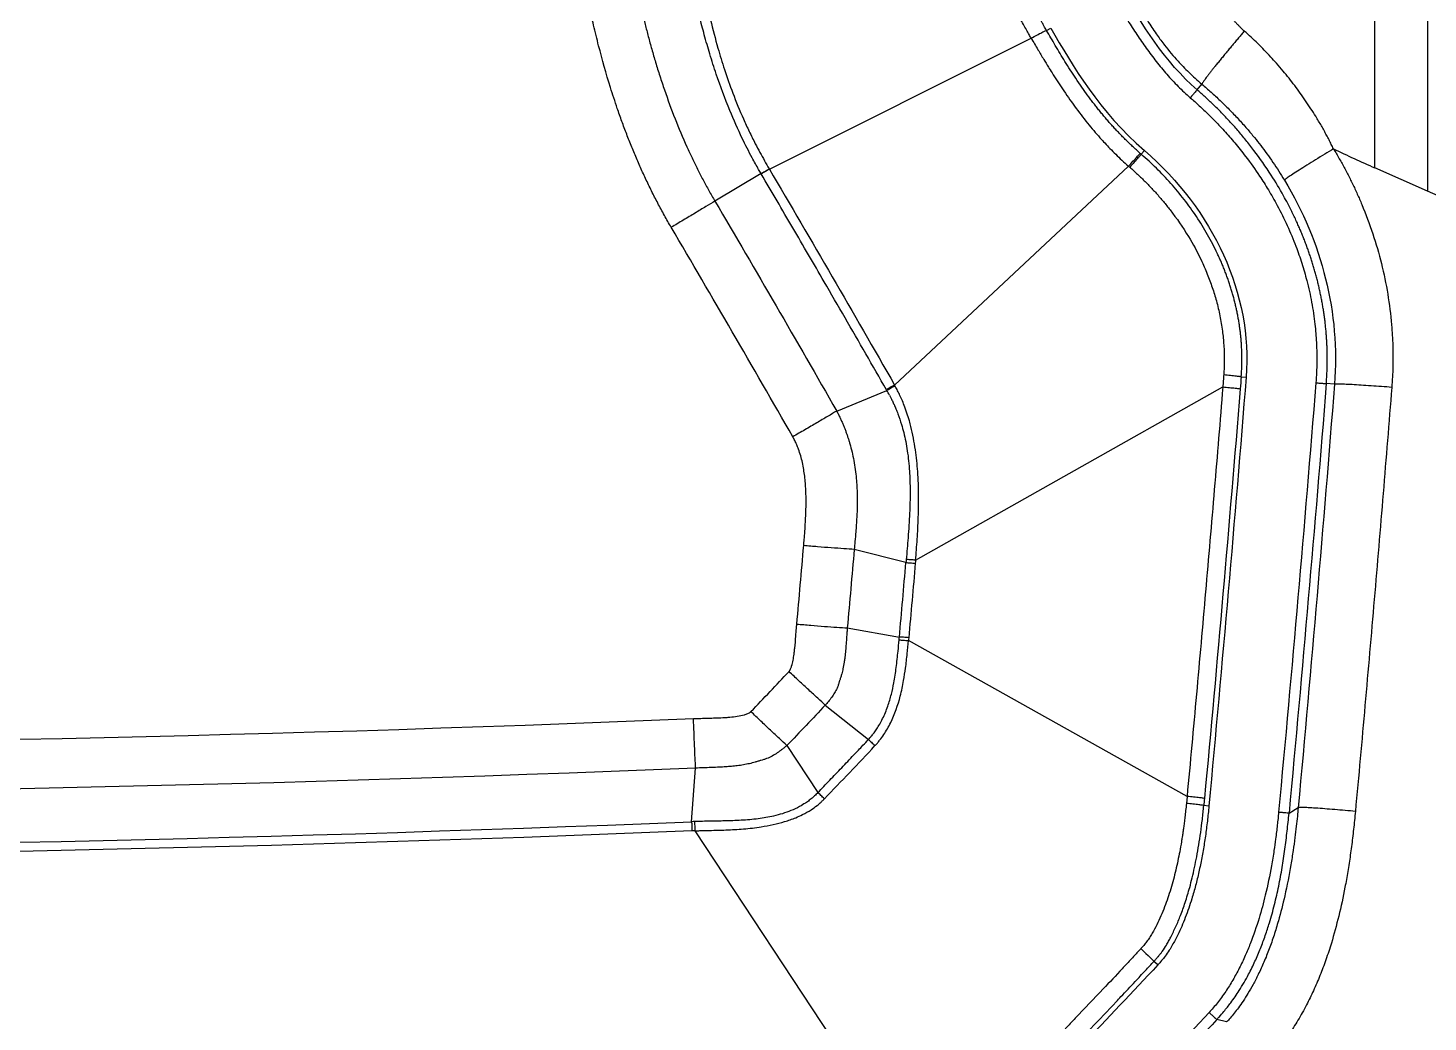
# Model space of a CAD drawing. Extents: x 525 to 609, y 649 to 778.
# Drawn here: x 553.65 to 560.35, y 675.34 to 680.09 of the extents above; entities that cross this region are included whole.
import ezdxf

# ---------------------------------------------------------------- set-up
doc = ezdxf.new("R2010")
doc.units = 0
doc.header["$MEASUREMENT"] = 0
doc.layers.add('1', color=4, linetype='Continuous')

# ---------------------------------------------------------------- blocks, each defined once
blk = doc.blocks.new('JETSETTER')
at = {"layer": '1', "color": 3, "linetype": 'Continuous', "lineweight": 25}
for p, q in [((33.3947, 10.9542), (33.4146, 10.9658)), ((32.068, 10.2908), (33.3209, 10.9172)), ((34.1152, 10.6702), (34.1383, 10.697)), ((33.8482, 10.3618), (33.8634, 10.3794)), ((32.0283, 10.2695), (31.8073, 10.1381)), ((32.0293, 10.2677), (32.0283, 10.2695)), ((32.067, 10.2926), (32.068, 10.2908)), ((33.7874, 10.3048), (32.6672, 9.258)), ((35.2179, 10.1851), (34.9659, 10.2964)), ((36.7882, 9.4917), (35.2179, 10.1851)), ((32.7678, 8.4202), (34.2382, 9.2491)), ((34.3262, 9.2978), (34.3499, 9.2959)), ((34.7727, 9.2618), (34.7334, 9.265)), ((32.3904, 9.1338), (32.6303, 9.2325)), ((32.7217, 8.409), (32.4742, 8.4719)), ((32.4411, 8.0963), (32.6903, 8.053)), ((34.0671, 7.2909), (32.7338, 8.0356)), ((32.3359, 7.7272), (32.542, 7.5626)), ((32.152, 7.5338), (32.3002, 7.3087)), ((31.696, 7.1697), (31.7148, 7.4259)), ((34.0671, 7.2909), (34.0638, 7.257)), ((34.1717, 7.2445), (34.1471, 7.2468)), ((34.5549, 7.2101), (34.5989, 7.2371)), ((31.7116, 7.1261), (32.6051, 5.7707)), ((33.9269, 6.4845), (33.9086, 6.5015)), ((34.2565, 6.2116), (34.2094, 6.2233))]:
    blk.add_line(p, q, dxfattribs=at)
for points, knots in [([(36.518, 10.8741), (36.4851, 10.8823), (36.4523, 10.8913), (36.3871, 10.9109), (36.3546, 10.9215), (36.2579, 10.9556), (36.1946, 10.9814), (36.01, 11.0668), (35.893, 11.1346), (35.7265, 11.2527), (35.6724, 11.295), (35.5688, 11.3837), (35.5192, 11.4302), (35.3773, 11.5758), (35.2915, 11.681), (35.2147, 11.7945)], [0, 0, 0, 0, 0.0625, 0.0625, 0.125, 0.125, 0.25, 0.25, 0.5, 0.5, 0.625, 0.625, 0.75, 0.75, 1, 1, 1, 1]), ([(33.3209, 10.9172), (33.3176, 10.923), (33.31, 10.9361), (33.2977, 10.9578), (33.2835, 10.9838), (33.2623, 11.0238), (33.2413, 11.0665), (33.211, 11.1325), (33.1795, 11.21), (33.1459, 11.3108), (33.1257, 11.3891), (33.1118, 11.4567), (33.1029, 11.5095), (33.0963, 11.5655), (33.0927, 11.6119), (33.0911, 11.6504), (33.0907, 11.6832), (33.0911, 11.703), (33.0913, 11.712)], [0, 0, 0, 0, 0.023332, 0.051961, 0.085981, 0.125486, 0.208339, 0.25069, 0.377628, 0.500449, 0.624977, 0.666316, 0.749808, 0.819732, 0.874647, 0.923637, 0.965372, 1, 1, 1, 1]), ([(33.3947, 10.9542), (33.3905, 10.9614), (33.3836, 10.9734), (33.3756, 10.9878), (33.3675, 11.0023), (33.3584, 11.0191), (33.3355, 11.0629), (33.3034, 11.1294), (33.2663, 11.2197), (33.2354, 11.3106), (33.2108, 11.402), (33.1974, 11.4706), (33.1905, 11.5157), (33.1867, 11.5456), (33.1833, 11.582), (33.181, 11.6186), (33.1798, 11.6447), (33.1793, 11.6592), (33.1791, 11.6664), (33.179, 11.6694)], [0, 0, 0, 0, 0.031609, 0.052562, 0.062731, 0.094456, 0.125406, 0.250655, 0.375223, 0.500613, 0.624268, 0.750122, 0.784064, 0.812586, 0.874952, 0.937367, 0.968684, 0.986925, 1, 1, 1, 1]), ([(35.215, 11.6524), (35.2153, 11.6114), (35.2157, 11.5465), (35.2164, 11.373), (35.2167, 11.2643), (35.2172, 11.0096), (35.2175, 10.8637), (35.2178, 10.5432), (35.2179, 10.3688), (35.2179, 10.1851)], [0, 0, 0, 0, 0.25, 0.25, 0.5, 0.5, 0.75, 0.75, 1, 1, 1, 1]), ([(31.4178, 11.234), (31.4207, 11.2191), (31.4268, 11.1883), (31.4368, 11.1407), (31.4478, 11.0905), (31.4601, 11.0376), (31.4736, 10.9822), (31.4887, 10.9241), (31.5053, 10.8637), (31.5236, 10.8009), (31.5439, 10.7358), (31.5739, 10.6454), (31.6156, 10.5318), (31.661, 10.4238), (31.6979, 10.3441), (31.7236, 10.2913), (31.7505, 10.2394), (31.7782, 10.1883), (31.7976, 10.1548), (31.8073, 10.1381)], [0, 0, 0, 0, 0.039065, 0.08061, 0.124621, 0.171078, 0.21996, 0.271245, 0.324907, 0.380921, 0.439258, 0.499892, 0.625314, 0.749874, 0.800421, 0.850696, 0.900709, 0.950472, 1, 1, 1, 1]), ([(32.0283, 10.2695), (32.0245, 10.276), (32.0099, 10.3009), (31.979, 10.3566), (31.9316, 10.4499), (31.8725, 10.5829), (31.8222, 10.7181), (31.7833, 10.8396), (31.7569, 10.9313), (31.7342, 11.0182), (31.7148, 11.1), (31.698, 11.1765), (31.6881, 11.2259), (31.6834, 11.2496)], [0, 0, 0, 0, 0.0217182, 0.0828179, 0.1830817, 0.3223467, 0.5006105, 0.5974413, 0.6888599, 0.7748461, 0.8553768, 0.9304324, 1, 1, 1, 1]), ([(31.7343, 11.2515), (31.7367, 11.2387), (31.7418, 11.2119), (31.7501, 11.1704), (31.7594, 11.1255), (31.7713, 11.0699), (31.7912, 10.9839), (31.8183, 10.8797), (31.8539, 10.7629), (31.8938, 10.6496), (31.9342, 10.5515), (31.9713, 10.4712), (31.9978, 10.418), (32.0225, 10.3713), (32.0445, 10.3313), (32.0596, 10.3054), (32.067, 10.2926)], [0, 0, 0, 0, 0.038471, 0.079998, 0.124581, 0.173255, 0.247035, 0.384135, 0.489648, 0.605972, 0.737024, 0.801439, 0.865831, 0.911883, 0.956603, 1, 1, 1, 1]), ([(33.7591, 11.1979), (33.7627, 11.192), (33.7707, 11.1789), (33.7839, 11.1568), (33.7997, 11.1301), (33.8182, 11.0985), (33.8459, 11.0518), (33.8808, 10.9949), (33.9212, 10.9347), (33.9674, 10.8723), (34.0091, 10.8225), (34.0488, 10.7803), (34.0759, 10.7532), (34.1058, 10.725), (34.1272, 10.7066), (34.1383, 10.697)], [0, 0, 0, 0, 0.033109, 0.07435, 0.123952, 0.182236, 0.249651, 0.383186, 0.499749, 0.59315, 0.75005, 0.806354, 0.866533, 0.930945, 1, 1, 1, 1]), ([(31.5984, 10.0125), (31.5929, 10.022), (31.5818, 10.041), (31.5656, 10.0698), (31.5497, 10.0988), (31.5342, 10.1279), (31.519, 10.1571), (31.5041, 10.1865), (31.4897, 10.2161), (31.4755, 10.2458), (31.4617, 10.2757), (31.4481, 10.3057), (31.435, 10.3359), (31.4221, 10.3661), (31.4095, 10.3965), (31.3972, 10.4271), (31.3853, 10.4577), (31.3736, 10.4885), (31.3622, 10.5194), (31.3512, 10.5504), (31.3325, 10.6042), (31.2967, 10.7138), (31.2592, 10.8467), (31.2279, 10.9745), (31.2091, 11.0583), (31.1946, 11.1273), (31.1866, 11.1684), (31.1831, 11.1864)], [0, 0, 0, 0, 0.026412, 0.052803, 0.079174, 0.105529, 0.13187, 0.158199, 0.184519, 0.21083, 0.237135, 0.263436, 0.289733, 0.316029, 0.342323, 0.368619, 0.394915, 0.421213, 0.447514, 0.473818, 0.500125, 0.58418, 0.750015, 0.831017, 0.899683, 0.956008, 1, 1, 1, 1]), ([(33.7017, 11.1375), (33.7119, 11.1201), (33.7387, 11.0744), (33.7801, 11.0063), (33.8264, 10.9341), (33.8639, 10.8795), (33.8951, 10.8369), (33.9193, 10.8054), (33.9443, 10.7746), (33.97, 10.7444), (33.9967, 10.715), (34.0242, 10.6865), (34.0527, 10.6588), (34.0725, 10.6412), (34.0825, 10.6324)], [0, 0, 0, 0, 0.095414, 0.250176, 0.376103, 0.500293, 0.562838, 0.625319, 0.687741, 0.750123, 0.812491, 0.874888, 0.937368, 1, 1, 1, 1]), ([(34.2583, 11.0427), (34.2617, 11.0383), (34.2682, 11.0296), (34.2784, 11.017), (34.2886, 11.0048), (34.2989, 10.9931), (34.3093, 10.9819), (34.3198, 10.9712), (34.3303, 10.9609), (34.3376, 10.9543), (34.3411, 10.9511)], [0, 0, 0, 0, 0.133491, 0.264403, 0.392803, 0.518764, 0.642368, 0.763706, 0.882879, 1, 1, 1, 1]), ([(33.3209, 10.9172), (33.3301, 10.9222), (33.3395, 10.9273), (33.3574, 10.9368), (33.3657, 10.9412), (33.3795, 10.9482), (33.385, 10.9508), (33.3924, 10.954), (33.3943, 10.9545), (33.3947, 10.9542)], [0, 0, 0, 0, 0.25, 0.25, 0.5, 0.5, 0.75, 0.75, 1, 1, 1, 1]), ([(33.8432, 10.3662), (33.8369, 10.3717), (33.8246, 10.3826), (33.8065, 10.3992), (33.7888, 10.416), (33.7715, 10.4328), (33.7546, 10.4498), (33.7382, 10.4668), (33.7221, 10.484), (33.7065, 10.5012), (33.6912, 10.5184), (33.6762, 10.5358), (33.6617, 10.5532), (33.6474, 10.5706), (33.6335, 10.588), (33.62, 10.6055), (33.6067, 10.623), (33.5775, 10.6623), (33.5354, 10.7229), (33.4836, 10.8041), (33.4375, 10.8807), (33.4086, 10.9303), (33.3947, 10.9542)], [0, 0, 0, 0, 0.03343, 0.06653, 0.099308, 0.131777, 0.163944, 0.195818, 0.227409, 0.258722, 0.289765, 0.320544, 0.351065, 0.381333, 0.411351, 0.441124, 0.470656, 0.499948, 0.638886, 0.768305, 0.888588, 1, 1, 1, 1]), ([(34.3411, 10.9511), (34.3389, 10.9485), (34.3344, 10.9432), (34.3275, 10.9351), (34.3205, 10.9268), (34.3133, 10.9184), (34.3061, 10.9099), (34.2988, 10.9012), (34.2914, 10.8924), (34.284, 10.8835), (34.2765, 10.8746), (34.269, 10.8656), (34.2616, 10.8566), (34.2541, 10.8477), (34.2468, 10.8387), (34.2395, 10.8299), (34.2323, 10.8211), (34.2253, 10.8125), (34.2184, 10.804), (34.2118, 10.7958), (34.2053, 10.7877), (34.1974, 10.7779), (34.1885, 10.7666), (34.1789, 10.7544), (34.1702, 10.7432), (34.1625, 10.7331), (34.1558, 10.7241), (34.1502, 10.7164), (34.1457, 10.71), (34.1422, 10.7049), (34.1399, 10.701), (34.1385, 10.6983), (34.1384, 10.6974), (34.1383, 10.697)], [0, 0, 0, 0, 0.022221, 0.044819, 0.067786, 0.091112, 0.114786, 0.138797, 0.16313, 0.187771, 0.212703, 0.237907, 0.263365, 0.289055, 0.314954, 0.341041, 0.367289, 0.393674, 0.420169, 0.446748, 0.473382, 0.500045, 0.546972, 0.59405, 0.641121, 0.688029, 0.73462, 0.780747, 0.826272, 0.871068, 0.915019, 0.958025, 1, 1, 1, 1]), ([(34.7679, 10.3879), (34.7644, 10.3951), (34.7574, 10.4096), (34.7463, 10.4314), (34.7347, 10.4534), (34.7226, 10.4757), (34.7099, 10.4982), (34.6967, 10.5209), (34.6802, 10.5482), (34.6596, 10.5808), (34.6267, 10.6302), (34.5829, 10.6909), (34.5357, 10.75), (34.4969, 10.795), (34.4668, 10.8282), (34.437, 10.8597), (34.4054, 10.8913), (34.3736, 10.9218), (34.3519, 10.9414), (34.3411, 10.9511)], [0, 0, 0, 0, 0.03367, 0.068019, 0.103026, 0.138672, 0.174939, 0.211816, 0.249292, 0.309477, 0.374478, 0.499842, 0.625234, 0.693792, 0.750488, 0.814186, 0.876899, 0.93879, 1, 1, 1, 1]), ([(33.3209, 10.9172), (33.3318, 10.8987), (33.3517, 10.8647), (33.3793, 10.8186), (33.4017, 10.782), (33.4311, 10.7349), (33.4721, 10.6719), (33.5284, 10.5912), (33.5883, 10.5129), (33.6373, 10.4551), (33.6736, 10.4152), (33.6986, 10.3889), (33.7259, 10.3615), (33.7556, 10.3331), (33.7766, 10.3144), (33.7874, 10.3048)], [0, 0, 0, 0, 0.08325, 0.152701, 0.208316, 0.250082, 0.3677, 0.500102, 0.631607, 0.749964, 0.793868, 0.840821, 0.890823, 0.943878, 1, 1, 1, 1]), ([(34.9659, 10.2964), (34.9659, 10.3856), (34.9659, 10.4735), (34.9657, 10.6468), (34.9656, 10.7322), (34.9655, 10.8163)], [0, 0, 0, 0, 0.5, 0.5, 1, 1, 1, 1]), ([(34.1152, 10.6702), (34.115, 10.6701), (34.1142, 10.6691), (34.1109, 10.6653), (34.1084, 10.6624), (34.102, 10.6551), (34.0982, 10.6507), (34.0903, 10.6415), (34.0863, 10.6368), (34.0825, 10.6324)], [0, 0, 0, 0, 0.25, 0.25, 0.5, 0.5, 0.75, 0.75, 1, 1, 1, 1]), ([(34.7334, 9.265), (34.734, 9.2727), (34.7351, 9.2881), (34.7364, 9.3112), (34.7374, 9.3344), (34.738, 9.3574), (34.7382, 9.3805), (34.738, 9.4034), (34.7375, 9.4264), (34.7367, 9.4493), (34.7355, 9.4721), (34.7339, 9.4949), (34.7321, 9.5177), (34.7298, 9.5404), (34.7273, 9.563), (34.7243, 9.5856), (34.7211, 9.6081), (34.7175, 9.6305), (34.7136, 9.6529), (34.7094, 9.6751), (34.7049, 9.6974), (34.7, 9.7195), (34.6948, 9.7416), (34.6894, 9.7635), (34.6836, 9.7854), (34.6775, 9.8072), (34.6711, 9.8289), (34.6643, 9.8506), (34.6573, 9.8721), (34.65, 9.8935), (34.6424, 9.9148), (34.6346, 9.936), (34.6264, 9.9572), (34.6179, 9.9782), (34.6092, 9.9991), (34.6002, 10.0198), (34.5867, 10.0499), (34.5637, 10.0982), (34.5246, 10.1726), (34.4658, 10.271), (34.4042, 10.359), (34.3491, 10.4293), (34.3103, 10.4756), (34.2712, 10.5194), (34.232, 10.5606), (34.193, 10.5994), (34.1542, 10.6359), (34.128, 10.6589), (34.1152, 10.6702)], [0, 0, 0, 0, 0.014588, 0.029142, 0.043664, 0.058156, 0.072619, 0.087056, 0.101468, 0.115858, 0.130227, 0.144577, 0.158908, 0.173224, 0.187525, 0.201813, 0.216088, 0.230353, 0.244608, 0.258855, 0.273095, 0.287329, 0.301557, 0.315781, 0.330001, 0.344219, 0.358434, 0.372649, 0.386862, 0.401076, 0.41529, 0.429505, 0.443722, 0.45794, 0.472161, 0.486384, 0.50061, 0.534307, 0.587087, 0.658999, 0.750087, 0.789199, 0.827185, 0.864037, 0.89975, 0.934317, 0.967735, 1, 1, 1, 1]), ([(34.1383, 10.697), (34.1456, 10.6908), (34.1602, 10.6783), (34.1819, 10.6591), (34.2036, 10.6394), (34.2253, 10.619), (34.247, 10.5981), (34.2686, 10.5765), (34.2902, 10.5543), (34.3117, 10.5315), (34.3331, 10.5079), (34.3594, 10.4781), (34.3988, 10.431), (34.4401, 10.3774), (34.4782, 10.3235), (34.5062, 10.2814), (34.5239, 10.2528), (34.5328, 10.2384)], [0, 0, 0, 0, 0.047033, 0.094711, 0.143039, 0.192021, 0.241666, 0.29198, 0.342973, 0.394653, 0.447034, 0.500127, 0.591053, 0.750508, 0.833882, 0.917019, 1, 1, 1, 1]), ([(34.0825, 10.6324), (34.0895, 10.6263), (34.104, 10.6137), (34.1259, 10.5938), (34.1485, 10.5727), (34.1718, 10.5502), (34.1957, 10.5263), (34.2201, 10.501), (34.245, 10.4742), (34.2703, 10.4458), (34.2959, 10.4159), (34.3218, 10.3843), (34.3625, 10.3322), (34.4081, 10.2683), (34.458, 10.1898), (34.5028, 10.1112), (34.5474, 10.0214), (34.5862, 9.9288), (34.617, 9.8409), (34.6429, 9.7515), (34.6644, 9.6541), (34.6791, 9.5551), (34.6848, 9.4862), (34.6868, 9.4456), (34.6876, 9.4246), (34.6882, 9.3962), (34.6881, 9.3604), (34.687, 9.3172), (34.6848, 9.2859), (34.6836, 9.269)], [0, 0, 0, 0, 0.018179, 0.037276, 0.05729, 0.07822, 0.100067, 0.122828, 0.146502, 0.171089, 0.196584, 0.222987, 0.250294, 0.324868, 0.375147, 0.430851, 0.500282, 0.569664, 0.625402, 0.681017, 0.750072, 0.81886, 0.875211, 0.884067, 0.89766, 0.916011, 0.93915, 0.967124, 1, 1, 1, 1]), ([(34.7679, 10.3879), (34.7542, 10.3796), (34.74, 10.3709), (34.7113, 10.3534), (34.6968, 10.3444), (34.6682, 10.3268), (34.6542, 10.318), (34.6276, 10.3014), (34.615, 10.2935), (34.5921, 10.279), (34.5819, 10.2724), (34.5642, 10.2608), (34.5568, 10.2559), (34.545, 10.2479), (34.5406, 10.2448), (34.5347, 10.2403), (34.5331, 10.239), (34.5328, 10.2384)], [0, 0, 0, 0, 0.125, 0.125, 0.25, 0.25, 0.375, 0.375, 0.5, 0.5, 0.625, 0.625, 0.75, 0.75, 0.875, 0.875, 1, 1, 1, 1]), ([(34.7679, 10.3879), (34.7726, 10.3801), (34.782, 10.3645), (34.7956, 10.3409), (34.809, 10.3171), (34.822, 10.2932), (34.8346, 10.2691), (34.847, 10.2449), (34.8589, 10.2206), (34.8706, 10.1961), (34.8819, 10.1714), (34.8929, 10.1466), (34.9195, 10.0842), (34.9575, 9.9828), (34.999, 9.8396), (35.0292, 9.6939), (35.0436, 9.5787), (35.0496, 9.4961), (35.0518, 9.4461), (35.0526, 9.3962), (35.0521, 9.3464), (35.0502, 9.2966), (35.0479, 9.2635), (35.0467, 9.2469)], [0, 0, 0, 0, 0.022883, 0.045731, 0.068547, 0.091337, 0.114105, 0.136853, 0.159588, 0.182312, 0.20503, 0.227747, 0.250466, 0.375476, 0.499798, 0.6248, 0.74907, 0.791099, 0.833003, 0.874813, 0.916562, 0.95828, 1, 1, 1, 1]), ([(33.7874, 10.3048), (33.7943, 10.3126), (33.8014, 10.3207), (33.815, 10.3359), (33.8213, 10.343), (33.8318, 10.3545), (33.836, 10.359), (33.8415, 10.3648), (33.8429, 10.3662), (33.8432, 10.3662)], [0, 0, 0, 0, 0.25, 0.25, 0.5, 0.5, 0.75, 0.75, 1, 1, 1, 1]), ([(33.8482, 10.3618), (33.848, 10.3618), (33.8466, 10.3604), (33.8411, 10.3545), (33.837, 10.35), (33.8265, 10.3384), (33.8202, 10.3313), (33.8068, 10.316), (33.7997, 10.3079), (33.7928, 10.3)], [0, 0, 0, 0, 0.25, 0.25, 0.5, 0.5, 0.75, 0.75, 1, 1, 1, 1]), ([(34.3262, 9.2978), (34.3267, 9.3042), (34.3277, 9.3172), (34.3287, 9.3366), (34.3294, 9.3562), (34.3297, 9.3758), (34.3296, 9.3956), (34.3292, 9.4154), (34.3284, 9.4354), (34.3273, 9.4554), (34.3257, 9.4755), (34.3238, 9.4956), (34.3215, 9.5159), (34.3188, 9.5362), (34.3158, 9.5565), (34.3123, 9.5769), (34.3085, 9.5974), (34.3043, 9.6179), (34.2996, 9.6385), (34.2946, 9.6591), (34.2892, 9.6797), (34.2834, 9.7003), (34.2771, 9.721), (34.2705, 9.7417), (34.2635, 9.7624), (34.256, 9.7831), (34.2482, 9.8038), (34.2399, 9.8245), (34.2312, 9.8452), (34.2221, 9.8658), (34.2087, 9.895), (34.1902, 9.9324), (34.1658, 9.9773), (34.1398, 10.0211), (34.1124, 10.0638), (34.0836, 10.1054), (34.0534, 10.1458), (34.022, 10.1849), (33.9894, 10.2229), (33.9556, 10.2596), (33.9209, 10.295), (33.8852, 10.3292), (33.8605, 10.3509), (33.8482, 10.3618)], [0, 0, 0, 0, 0.016044, 0.032156, 0.048337, 0.064592, 0.080922, 0.09733, 0.113818, 0.13039, 0.147046, 0.16379, 0.180625, 0.197551, 0.214572, 0.231689, 0.248905, 0.266221, 0.28364, 0.301164, 0.318793, 0.336531, 0.354378, 0.372336, 0.390408, 0.408593, 0.426894, 0.445312, 0.463849, 0.482505, 0.501282, 0.543635, 0.585857, 0.627946, 0.6699, 0.711714, 0.753382, 0.794898, 0.836257, 0.877453, 0.918479, 0.95933, 1, 1, 1, 1]), ([(32.0283, 10.2695), (32.0329, 10.2723), (32.0391, 10.2761), (32.0528, 10.2843), (32.0602, 10.2887), (32.067, 10.2926)], [0, 0, 0, 0, 0.5, 0.5, 1, 1, 1, 1]), ([(32.068, 10.2908), (32.0613, 10.2869), (32.0539, 10.2825), (32.0401, 10.2743), (32.0339, 10.2705), (32.0293, 10.2677)], [0, 0, 0, 0, 0.5, 0.5, 1, 1, 1, 1]), ([(32.6286, 9.2355), (32.5956, 9.293), (32.5296, 9.408), (32.4302, 9.5803), (32.3138, 9.7811), (32.1804, 10.0103), (32.0797, 10.1819), (32.0293, 10.2677)], [0, 0, 0, 0, 0.1666667, 0.3333335, 0.5000001, 0.75, 1, 1, 1, 1]), ([(33.7928, 10.3), (33.7991, 10.2944), (33.8117, 10.2833), (33.8303, 10.2662), (33.8487, 10.2488), (33.8669, 10.2309), (33.8848, 10.2127), (33.9024, 10.1941), (33.9197, 10.1752), (33.9368, 10.1558), (33.9536, 10.1361), (33.9701, 10.116), (34.0126, 10.0622), (34.0709, 9.9777), (34.1276, 9.8734), (34.1638, 9.7912), (34.1882, 9.7255), (34.2085, 9.6589), (34.2249, 9.5892), (34.2366, 9.5187), (34.2425, 9.4597), (34.2448, 9.4132), (34.2452, 9.3776), (34.2446, 9.3425), (34.2431, 9.3194), (34.2424, 9.308)], [0, 0, 0, 0, 0.022294, 0.044672, 0.067131, 0.089672, 0.112293, 0.134993, 0.157771, 0.180627, 0.203559, 0.226568, 0.249653, 0.385771, 0.498659, 0.564706, 0.624536, 0.684845, 0.74946, 0.814802, 0.874659, 0.906857, 0.938475, 0.969521, 1, 1, 1, 1]), ([(31.8073, 10.1381), (31.7944, 10.1301), (31.7798, 10.1211), (31.7479, 10.1017), (31.7306, 10.0912), (31.6942, 10.0693), (31.6752, 10.058), (31.6368, 10.0351), (31.6174, 10.0237), (31.5984, 10.0125)], [0, 0, 0, 0, 0.25, 0.25, 0.5, 0.5, 0.75, 0.75, 1, 1, 1, 1]), ([(32.6672, 9.258), (32.6604, 9.2542), (32.653, 9.2499), (32.6394, 9.242), (32.6333, 9.2383), (32.6286, 9.2355)], [0, 0, 0, 0, 0.5, 0.5, 1, 1, 1, 1]), ([(32.6303, 9.2325), (32.635, 9.2353), (32.6411, 9.239), (32.6548, 9.2469), (32.6622, 9.2512), (32.6689, 9.255)], [0, 0, 0, 0, 0.5, 0.5, 1, 1, 1, 1]), ([(32.7678, 8.4202), (32.7692, 8.4367), (32.772, 8.47), (32.7757, 8.5207), (32.7788, 8.5726), (32.782, 8.6439), (32.7831, 8.7158), (32.7814, 8.7888), (32.7776, 8.8602), (32.7683, 8.9515), (32.7528, 9.0321), (32.734, 9.103), (32.7197, 9.1463), (32.7024, 9.1885), (32.6909, 9.2135), (32.6799, 9.2354), (32.6724, 9.2488), (32.6689, 9.255)], [0, 0, 0, 0, 0.058064, 0.117578, 0.178555, 0.241016, 0.368568, 0.431307, 0.497751, 0.620158, 0.753606, 0.78582, 0.878026, 0.91389, 0.946168, 0.974872, 1, 1, 1, 1]), ([(34.2382, 9.2491), (34.2315, 9.1674), (34.2181, 9.0039), (34.1976, 8.7589), (34.1767, 8.514), (34.1555, 8.2691), (34.134, 8.0244), (34.112, 7.7798), (34.0898, 7.5353), (34.0746, 7.3723), (34.0671, 7.2909)], [0, 0, 0, 0, 0.1251435, 0.2502412, 0.3752955, 0.5003089, 0.6252836, 0.7502221, 0.8751268, 1, 1, 1, 1]), ([(34.2424, 9.308), (34.2417, 9.2981), (34.2403, 9.2784), (34.2389, 9.2588), (34.2382, 9.2491)], [0, 0, 0, 0, 0.5050806, 1, 1, 1, 1]), ([(34.2382, 9.2491), (34.2487, 9.2482), (34.2595, 9.2472), (34.28, 9.2453), (34.2895, 9.2443), (34.3052, 9.2425), (34.3114, 9.2417), (34.3194, 9.2405), (34.3213, 9.2401), (34.3215, 9.2398)], [0, 0, 0, 0, 0.25, 0.25, 0.5, 0.5, 0.75, 0.75, 1, 1, 1, 1]), ([(34.2424, 9.308), (34.2529, 9.3071), (34.2639, 9.3061), (34.2844, 9.304), (34.294, 9.3029), (34.3099, 9.301), (34.3161, 9.3002), (34.3241, 9.2987), (34.3261, 9.2982), (34.3262, 9.2978)], [0, 0, 0, 0, 0.25, 0.25, 0.5, 0.5, 0.75, 0.75, 1, 1, 1, 1]), ([(34.6836, 9.269), (34.6893, 9.2685), (34.6955, 9.268), (34.7076, 9.267), (34.7134, 9.2666), (34.723, 9.2658), (34.7269, 9.2655), (34.7319, 9.2651), (34.7332, 9.265), (34.7334, 9.265)], [0, 0, 0, 0, 0.25, 0.25, 0.5, 0.5, 0.75, 0.75, 1, 1, 1, 1]), ([(35.0467, 9.2469), (35.0308, 9.2482), (35.0144, 9.2494), (34.9812, 9.2519), (34.9644, 9.2531), (34.9313, 9.2554), (34.9151, 9.2565), (34.8843, 9.2585), (34.8697, 9.2593), (34.8432, 9.2608), (34.8312, 9.2613), (34.8105, 9.2622), (34.8018, 9.2625), (34.7878, 9.2627), (34.7826, 9.2627), (34.7753, 9.2624), (34.7733, 9.2622), (34.7727, 9.2618)], [0, 0, 0, 0, 0.125, 0.125, 0.25, 0.25, 0.375, 0.375, 0.5, 0.5, 0.625, 0.625, 0.75, 0.75, 0.875, 0.875, 1, 1, 1, 1]), ([(35.0467, 9.2469), (35.0399, 9.1623), (35.0263, 8.9933), (35.0055, 8.7397), (34.9843, 8.4861), (34.9628, 8.2326), (34.9408, 7.9791), (34.9185, 7.7257), (34.8958, 7.4722), (34.8803, 7.3033), (34.8726, 7.2189)], [0, 0, 0, 0, 0.1250091, 0.250015, 0.3750181, 0.5000185, 0.6250166, 0.7500127, 0.8750071, 1, 1, 1, 1]), ([(32.6427, 9.2102), (32.6449, 9.206), (32.6498, 9.1967), (32.6572, 9.1814), (32.6654, 9.1636), (32.6742, 9.1432), (32.6866, 9.1118), (32.6993, 9.0741), (32.7155, 9.0154), (32.7301, 8.9409), (32.738, 8.8642), (32.7411, 8.7987), (32.7421, 8.7321), (32.7395, 8.6405), (32.7323, 8.5324), (32.726, 8.4585), (32.723, 8.4237)], [0, 0, 0, 0, 0.017907, 0.039078, 0.063503, 0.09118, 0.122113, 0.190001, 0.239548, 0.349984, 0.473373, 0.527299, 0.595059, 0.722487, 0.869571, 1, 1, 1, 1]), ([(32.3904, 9.1338), (32.3774, 9.126), (32.3627, 9.1172), (32.3306, 9.0981), (32.3131, 9.0878), (32.2766, 9.0664), (32.2574, 9.0552), (32.2188, 9.0329), (32.1992, 9.0216), (32.1801, 9.0107)], [0, 0, 0, 0, 0.25, 0.25, 0.5, 0.5, 0.75, 0.75, 1, 1, 1, 1]), ([(32.3904, 9.1338), (32.3932, 9.1284), (32.3988, 9.1176), (32.4067, 9.1013), (32.4141, 9.0852), (32.421, 9.0693), (32.4275, 9.0536), (32.4334, 9.038), (32.439, 9.0226), (32.4441, 9.0074), (32.4489, 8.9923), (32.4596, 8.956), (32.4737, 8.8958), (32.4846, 8.8146), (32.4893, 8.729), (32.4882, 8.6544), (32.4848, 8.595), (32.4814, 8.5512), (32.478, 8.5126), (32.4754, 8.4844), (32.4742, 8.4719)], [0, 0, 0, 0, 0.027214, 0.053848, 0.07993, 0.105488, 0.130546, 0.155127, 0.179252, 0.202939, 0.226208, 0.249074, 0.370562, 0.498967, 0.611375, 0.749622, 0.828684, 0.87484, 0.944323, 1, 1, 1, 1]), ([(32.2326, 8.4902), (32.2334, 8.5001), (32.2353, 8.5222), (32.2387, 8.5664), (32.2422, 8.6237), (32.2443, 8.6902), (32.2433, 8.7566), (32.2382, 8.8219), (32.2292, 8.8765), (32.2183, 8.9194), (32.209, 8.948), (32.1994, 8.9724), (32.1902, 8.9924), (32.1834, 9.0048), (32.1801, 9.0107)], [0, 0, 0, 0, 0.0564463, 0.1252684, 0.250537, 0.3810086, 0.50094, 0.6258451, 0.75073, 0.8132822, 0.8757021, 0.9203482, 0.9617654, 1, 1, 1, 1]), ([(32.4742, 8.4719), (32.4593, 8.4728), (32.4425, 8.4739), (32.4056, 8.4764), (32.3855, 8.4778), (32.3435, 8.481), (32.3215, 8.4827), (32.277, 8.4863), (32.2546, 8.4882), (32.2326, 8.4902)], [0, 0, 0, 0, 0.25, 0.25, 0.5, 0.5, 0.75, 0.75, 1, 1, 1, 1]), ([(32.7217, 8.409), (32.7271, 8.4086), (32.7342, 8.4081), (32.7501, 8.4069), (32.7587, 8.4062), (32.7665, 8.4055)], [0, 0, 0, 0, 0.5, 0.5, 1, 1, 1, 1]), ([(32.7678, 8.4202), (32.76, 8.421), (32.7514, 8.4217), (32.7355, 8.4229), (32.7284, 8.4234), (32.723, 8.4237)], [0, 0, 0, 0, 0.5, 0.5, 1, 1, 1, 1]), ([(32.1622, 7.8877), (32.1627, 7.8882), (32.1636, 7.8892), (32.165, 7.8912), (32.1667, 7.894), (32.1682, 7.8971), (32.1701, 7.9016), (32.1723, 7.907), (32.1771, 7.9207), (32.181, 7.9372), (32.1843, 7.9562), (32.1859, 7.9686), (32.1878, 7.983), (32.1911, 8.0118), (32.1943, 8.0503), (32.1973, 8.0889), (32.1989, 8.1082), (32.1995, 8.1151)], [0, 0, 0, 0, 0.007906, 0.018332, 0.031359, 0.049594, 0.063068, 0.094293, 0.125393, 0.25013, 0.312643, 0.375242, 0.411384, 0.500146, 0.750049, 0.910239, 1, 1, 1, 1]), ([(32.1995, 8.1151), (32.2215, 8.1131), (32.244, 8.1112), (32.2884, 8.1075), (32.3104, 8.1057), (32.3524, 8.1024), (32.3725, 8.1009), (32.4094, 8.0983), (32.4262, 8.0972), (32.4411, 8.0963)], [0, 0, 0, 0, 0.25, 0.25, 0.5, 0.5, 0.75, 0.75, 1, 1, 1, 1]), ([(32.4411, 8.0963), (32.4406, 8.0898), (32.4393, 8.0735), (32.4376, 8.0497), (32.4357, 8.0236), (32.434, 8.0013), (32.4316, 7.9762), (32.4292, 7.954), (32.4255, 7.9276), (32.4209, 7.9035), (32.416, 7.8826), (32.4116, 7.8668), (32.4084, 7.8563), (32.4054, 7.8475), (32.4035, 7.842), (32.4019, 7.837), (32.4002, 7.8305), (32.3985, 7.8245), (32.396, 7.8167), (32.3909, 7.8038), (32.3809, 7.7855), (32.3666, 7.7645), (32.3515, 7.7452), (32.3408, 7.7329), (32.3359, 7.7272)], [0, 0, 0, 0, 0.049767, 0.124969, 0.182041, 0.249943, 0.295796, 0.37483, 0.420217, 0.499344, 0.561704, 0.584733, 0.624007, 0.645961, 0.65511, 0.668728, 0.68589, 0.706555, 0.717023, 0.748901, 0.812486, 0.875316, 0.942594, 1, 1, 1, 1]), ([(32.7351, 8.0494), (32.7273, 8.0501), (32.7187, 8.0509), (32.7028, 8.0522), (32.6956, 8.0527), (32.6903, 8.053)], [0, 0, 0, 0, 0.5, 0.5, 1, 1, 1, 1]), ([(32.542, 7.5626), (32.5443, 7.5651), (32.5498, 7.571), (32.5591, 7.5819), (32.5703, 7.5962), (32.5832, 7.6144), (32.597, 7.6367), (32.6159, 7.6723), (32.6354, 7.7201), (32.6523, 7.7778), (32.6656, 7.8397), (32.6761, 7.9087), (32.6834, 7.9773), (32.6874, 8.0215), (32.6891, 8.0392)], [0, 0, 0, 0, 0.020025, 0.048027, 0.083902, 0.127599, 0.17916, 0.238755, 0.365187, 0.483002, 0.592832, 0.738354, 0.894905, 1, 1, 1, 1]), ([(32.5736, 7.5333), (32.5755, 7.5354), (32.5794, 7.5395), (32.5868, 7.548), (32.5994, 7.5631), (32.6224, 7.5946), (32.6615, 7.6628), (32.6917, 7.7512), (32.7103, 7.8395), (32.7207, 7.9073), (32.7279, 7.9709), (32.7319, 8.0148), (32.7338, 8.0356)], [0, 0, 0, 0, 0.015793, 0.031566, 0.062947, 0.125337, 0.249604, 0.500244, 0.642652, 0.753648, 0.883052, 1, 1, 1, 1]), ([(32.6891, 8.0392), (32.6944, 8.0389), (32.7016, 8.0384), (32.7174, 8.0371), (32.726, 8.0364), (32.7338, 8.0356)], [0, 0, 0, 0, 0.5, 0.5, 1, 1, 1, 1]), ([(32.3359, 7.7272), (32.325, 7.7371), (32.3128, 7.7482), (32.2861, 7.7725), (32.2717, 7.7858), (32.2416, 7.8136), (32.2258, 7.8283), (32.194, 7.8579), (32.178, 7.8729), (32.1622, 7.8877)], [0, 0, 0, 0, 0.25, 0.25, 0.5, 0.5, 0.75, 0.75, 1, 1, 1, 1]), ([(31.705, 7.6626), (31.7167, 7.663), (31.74, 7.6639), (31.7749, 7.6649), (31.8099, 7.6659), (31.839, 7.667), (31.8622, 7.6684), (31.8855, 7.6703), (31.9144, 7.6733), (31.9402, 7.6784), (31.9568, 7.6838), (31.965, 7.687), (31.9716, 7.6902), (31.9762, 7.693), (31.9786, 7.6947), (31.9797, 7.6957), (31.9801, 7.696)], [0, 0, 0, 0, 0.124941, 0.249898, 0.374902, 0.499866, 0.562308, 0.624772, 0.74974, 0.87453, 0.905652, 0.937029, 0.968473, 0.9842, 0.994949, 1, 1, 1, 1]), ([(31.7148, 7.4259), (31.7142, 7.4404), (31.7135, 7.4568), (31.712, 7.4928), (31.7112, 7.5124), (31.7095, 7.5535), (31.7086, 7.5751), (31.7068, 7.6187), (31.7059, 7.6408), (31.705, 7.6626)], [0, 0, 0, 0, 0.25, 0.25, 0.5, 0.5, 0.75, 0.75, 1, 1, 1, 1]), ([(32.152, 7.5338), (32.1413, 7.5437), (32.1291, 7.5549), (32.1028, 7.5796), (32.0885, 7.593), (32.0586, 7.6212), (32.043, 7.6359), (32.0116, 7.6659), (31.9957, 7.6811), (31.9801, 7.696)], [0, 0, 0, 0, 0.25, 0.25, 0.5, 0.5, 0.75, 0.75, 1, 1, 1, 1]), ([(32.152, 7.5338), (32.148, 7.5305), (32.1401, 7.524), (32.1284, 7.5149), (32.1171, 7.5066), (32.1018, 7.4959), (32.0816, 7.4833), (32.0595, 7.4727), (32.0412, 7.4665), (32.0298, 7.4633), (32.0206, 7.4607), (32.0116, 7.4577), (31.9955, 7.4528), (31.9724, 7.4469), (31.9437, 7.4413), (31.9153, 7.4369), (31.8914, 7.4344), (31.8728, 7.4329), (31.8537, 7.4315), (31.826, 7.43), (31.7904, 7.4285), (31.752, 7.4274), (31.7271, 7.4264), (31.7148, 7.4259)], [0, 0, 0, 0, 0.034276, 0.066616, 0.096973, 0.125333, 0.188333, 0.251984, 0.283591, 0.314538, 0.330006, 0.345544, 0.376653, 0.438942, 0.501258, 0.566949, 0.625778, 0.657576, 0.688115, 0.750487, 0.837996, 0.920054, 1, 1, 1, 1]), ([(32.3002, 7.3087), (32.3193, 7.3285), (32.3573, 7.3681), (32.4148, 7.428), (32.4677, 7.4838), (32.5102, 7.5288), (32.5334, 7.5535), (32.542, 7.5626)], [0, 0, 0, 0, 0.235055, 0.470035, 0.710659, 0.892845, 1, 1, 1, 1]), ([(32.542, 7.5626), (32.5458, 7.5591), (32.5509, 7.5545), (32.5621, 7.5441), (32.5681, 7.5385), (32.5736, 7.5333)], [0, 0, 0, 0, 0.5, 0.5, 1, 1, 1, 1]), ([(36.3977, 7.4916), (36.3966, 7.4796), (36.3944, 7.455), (36.3905, 7.4171), (36.3859, 7.3772), (36.3805, 7.3355), (36.3744, 7.2919), (36.3673, 7.2465), (36.3592, 7.1992), (36.3427, 7.1107), (36.3141, 6.9823), (36.2524, 6.7608), (36.1535, 6.4909), (36.028, 6.2362), (35.911, 6.0391), (35.8154, 5.8959), (35.7101, 5.7553), (35.5988, 5.6223), (35.4813, 5.4962), (35.3161, 5.3367), (35.1173, 5.173), (34.9122, 5.0339), (34.7639, 4.9462), (34.6111, 4.8637), (34.419, 4.7741), (34.2259, 4.7022), (34.0748, 4.6551), (33.9593, 4.6233), (33.8241, 4.5919), (33.6904, 4.5671), (33.5683, 4.5497), (33.4678, 4.5386), (33.3769, 4.5314), (33.2958, 4.5271), (33.2245, 4.5249), (33.1803, 4.5247), (33.1598, 4.5245)], [0, 0, 0, 0, 0.007498, 0.015405, 0.02372, 0.032444, 0.041577, 0.051118, 0.061068, 0.071426, 0.107138, 0.142838, 0.214489, 0.285601, 0.319211, 0.357008, 0.392716, 0.428418, 0.464892, 0.499833, 0.571232, 0.624798, 0.653846, 0.678381, 0.732798, 0.785545, 0.806422, 0.831249, 0.860027, 0.892757, 0.915782, 0.936747, 0.955652, 0.972496, 0.987279, 1, 1, 1, 1]), ([(32.3002, 7.3087), (32.2977, 7.3061), (32.2928, 7.3009), (32.2849, 7.2934), (32.2768, 7.286), (32.2682, 7.2789), (32.2594, 7.2719), (32.2502, 7.2652), (32.2348, 7.2547), (32.2091, 7.2394), (32.1592, 7.2161), (32.0928, 7.196), (32.0127, 7.1823), (31.934, 7.1757), (31.8695, 7.1735), (31.8177, 7.1725), (31.7791, 7.1719), (31.7418, 7.1712), (31.7191, 7.1705), (31.7099, 7.1702)], [0, 0, 0, 0, 0.017253, 0.034688, 0.052315, 0.070144, 0.088184, 0.106443, 0.124929, 0.177766, 0.250394, 0.389653, 0.509972, 0.641366, 0.769617, 0.820581, 0.89064, 0.955705, 1, 1, 1, 1]), ([(32.3315, 7.279), (32.326, 7.2843), (32.3201, 7.29), (32.309, 7.3005), (32.304, 7.3051), (32.3002, 7.3087)], [0, 0, 0, 0, 0.5, 0.5, 1, 1, 1, 1]), ([(31.7116, 7.1261), (31.7162, 7.1262), (31.7276, 7.1266), (31.751, 7.1272), (31.796, 7.1282), (31.8622, 7.1299), (31.9305, 7.1338), (31.9869, 7.1392), (32.0343, 7.1455), (32.086, 7.155), (32.1413, 7.1691), (32.1884, 7.1856), (32.2308, 7.2048), (32.2649, 7.2241), (32.294, 7.2448), (32.3133, 7.2611), (32.3248, 7.2721), (32.33, 7.2774), (32.3315, 7.279)], [0, 0, 0, 0, 0.021242, 0.051942, 0.107535, 0.227414, 0.355182, 0.420956, 0.486718, 0.574353, 0.661484, 0.748007, 0.802365, 0.874557, 0.927241, 0.965779, 0.99008, 1, 1, 1, 1]), ([(34.0638, 7.257), (34.0627, 7.2455), (34.0605, 7.2236), (34.057, 7.1927), (34.0537, 7.1653), (34.0505, 7.1414), (34.0476, 7.121), (34.045, 7.1042), (34.043, 7.091), (34.0414, 7.0812), (34.0379, 7.06), (34.0321, 7.0276), (34.02, 6.9672), (34.0061, 6.908), (33.9893, 6.8487), (33.9753, 6.805), (33.9597, 6.7616), (33.9423, 6.7187), (33.923, 6.6764), (33.9042, 6.6418), (33.8874, 6.615), (33.8738, 6.5956), (33.8602, 6.5781), (33.8507, 6.5675), (33.8462, 6.5624)], [0, 0, 0, 0, 0.046967, 0.089181, 0.126615, 0.159254, 0.187085, 0.210105, 0.228311, 0.241703, 0.25028, 0.315759, 0.375377, 0.500485, 0.563068, 0.625618, 0.686883, 0.750494, 0.813789, 0.875764, 0.910131, 0.942248, 0.972185, 1, 1, 1, 1]), ([(33.9086, 6.5015), (33.9122, 6.5054), (33.9195, 6.5133), (33.9302, 6.5257), (33.94, 6.5378), (33.9533, 6.5555), (33.9659, 6.5751), (33.9789, 6.5983), (33.9898, 6.6191), (34.0018, 6.6426), (34.0178, 6.6768), (34.0374, 6.7236), (34.0596, 6.786), (34.0776, 6.8462), (34.092, 6.9019), (34.1032, 6.9509), (34.1138, 7.0034), (34.1237, 7.0593), (34.1326, 7.1188), (34.1406, 7.1816), (34.1449, 7.2247), (34.1471, 7.2468)], [0, 0, 0, 0, 0.020007, 0.040734, 0.061994, 0.078661, 0.124306, 0.149852, 0.179085, 0.213048, 0.249442, 0.321473, 0.404572, 0.499383, 0.558615, 0.621881, 0.689249, 0.76076, 0.836419, 0.916193, 1, 1, 1, 1]), ([(34.1717, 7.2445), (34.1705, 7.2325), (34.1682, 7.2084), (34.1642, 7.1724), (34.1598, 7.1367), (34.155, 7.1013), (34.1497, 7.0662), (34.1439, 7.0315), (34.1377, 6.9971), (34.131, 6.9632), (34.1238, 6.9297), (34.1161, 6.8967), (34.1079, 6.8642), (34.0992, 6.8323), (34.0839, 6.7808), (34.0603, 6.712), (34.0319, 6.6467), (34.0054, 6.5951), (33.9865, 6.5604), (33.9589, 6.5203), (33.9391, 6.4981), (33.9269, 6.4845)], [0, 0, 0, 0, 0.04486, 0.089497, 0.133882, 0.177981, 0.221765, 0.265206, 0.308275, 0.350945, 0.393191, 0.434989, 0.476317, 0.517155, 0.557483, 0.675211, 0.786191, 0.820423, 0.889834, 0.932434, 1, 1, 1, 1]), ([(34.1471, 7.2468), (34.147, 7.2471), (34.1451, 7.2476), (34.137, 7.2488), (34.1309, 7.2497), (34.1152, 7.2516), (34.1056, 7.2527), (34.0852, 7.2549), (34.0743, 7.256), (34.0638, 7.257)], [0, 0, 0, 0, 0.25, 0.25, 0.5, 0.5, 0.75, 0.75, 1, 1, 1, 1]), ([(34.1503, 7.2806), (34.1501, 7.2809), (34.1482, 7.2813), (34.1402, 7.2827), (34.1341, 7.2835), (34.1184, 7.2855), (34.1088, 7.2866), (34.0884, 7.2888), (34.0775, 7.2899), (34.0671, 7.2909)], [0, 0, 0, 0, 0.25, 0.25, 0.5, 0.5, 0.75, 0.75, 1, 1, 1, 1]), ([(34.5989, 7.2371), (34.5976, 7.2234), (34.5948, 7.1938), (34.5896, 7.1458), (34.583, 7.0911), (34.5745, 7.0296), (34.5599, 6.9365), (34.5379, 6.8239), (34.5095, 6.7118), (34.4838, 6.6275), (34.4609, 6.5619), (34.4358, 6.4989), (34.4099, 6.442), (34.3841, 6.392), (34.3598, 6.3497), (34.3363, 6.3129), (34.314, 6.2812), (34.2932, 6.2541), (34.2743, 6.2314), (34.2621, 6.2179), (34.2565, 6.2116)], [0, 0, 0, 0, 0.037457, 0.081342, 0.131591, 0.18809, 0.250658, 0.388788, 0.501171, 0.566079, 0.629381, 0.691018, 0.750964, 0.80015, 0.844447, 0.88409, 0.919295, 0.950249, 0.977109, 1, 1, 1, 1]), ([(34.8726, 7.2189), (34.8568, 7.2203), (34.8404, 7.2218), (34.8072, 7.2247), (34.7904, 7.2261), (34.7574, 7.2288), (34.7412, 7.2301), (34.7104, 7.2324), (34.6959, 7.2334), (34.6693, 7.2352), (34.6574, 7.2359), (34.6367, 7.237), (34.628, 7.2374), (34.614, 7.2379), (34.6088, 7.2379), (34.6015, 7.2377), (34.5995, 7.2375), (34.5989, 7.2371)], [0, 0, 0, 0, 0.125, 0.125, 0.25, 0.25, 0.375, 0.375, 0.5, 0.5, 0.625, 0.625, 0.75, 0.75, 0.875, 0.875, 1, 1, 1, 1]), ([(31.696, 7.1697), (31.6962, 7.1644), (31.6965, 7.1574), (31.6971, 7.1418), (31.6975, 7.1333), (31.6978, 7.1255)], [0, 0, 0, 0, 0.5, 0.5, 1, 1, 1, 1]), ([(31.7099, 7.1702), (31.7101, 7.165), (31.7104, 7.158), (31.711, 7.1423), (31.7113, 7.1338), (31.7116, 7.1261)], [0, 0, 0, 0, 0.5, 0.5, 1, 1, 1, 1]), ([(34.5052, 7.2148), (34.5042, 7.2049), (34.5023, 7.1846), (34.4989, 7.1534), (34.4951, 7.1205), (34.49, 7.0799), (34.4823, 7.0258), (34.4675, 6.9362), (34.445, 6.8276), (34.4114, 6.7031), (34.3783, 6.6066), (34.3453, 6.5274), (34.3178, 6.4692), (34.2867, 6.412), (34.2578, 6.3657), (34.2327, 6.3298), (34.2127, 6.3036), (34.193, 6.2796), (34.1794, 6.2646), (34.1728, 6.2573)], [0, 0, 0, 0, 0.028807, 0.059283, 0.091438, 0.125271, 0.178421, 0.250558, 0.389686, 0.500974, 0.626096, 0.686285, 0.750777, 0.813467, 0.87573, 0.909345, 0.941248, 0.97146, 1, 1, 1, 1]), ([(34.2094, 6.2233), (34.2131, 6.2274), (34.2247, 6.24), (34.2474, 6.2664), (34.2802, 6.3082), (34.3206, 6.367), (34.3591, 6.4334), (34.3924, 6.5011), (34.4189, 6.5631), (34.4418, 6.6247), (34.4645, 6.6945), (34.4862, 6.7733), (34.5061, 6.8614), (34.5225, 6.9497), (34.5357, 7.0375), (34.5465, 7.1243), (34.5521, 7.1817), (34.5549, 7.2101)], [0, 0, 0, 0, 0.015416, 0.04817, 0.098082, 0.165036, 0.249093, 0.314118, 0.377489, 0.439204, 0.499228, 0.584342, 0.669286, 0.753739, 0.837312, 0.91956, 1, 1, 1, 1]), ([(34.8726, 7.2189), (34.8712, 7.2045), (34.8685, 7.176), (34.864, 7.1335), (34.8591, 7.0918), (34.8539, 7.0507), (34.8484, 7.0104), (34.8425, 6.9708), (34.8363, 6.9318), (34.8297, 6.8936), (34.8165, 6.8219), (34.7945, 6.7199), (34.7632, 6.6045), (34.7323, 6.51), (34.7037, 6.4341), (34.6728, 6.3619), (34.6441, 6.3029), (34.6188, 6.2561), (34.5981, 6.2202), (34.5766, 6.1857), (34.5544, 6.1524), (34.5315, 6.1203), (34.5078, 6.0896), (34.4834, 6.0601), (34.4664, 6.0413), (34.458, 6.032)], [0, 0, 0, 0, 0.033882, 0.067247, 0.100098, 0.132438, 0.16427, 0.195599, 0.226427, 0.25676, 0.286601, 0.397351, 0.501443, 0.56698, 0.63035, 0.691678, 0.751101, 0.784074, 0.81645, 0.848259, 0.879535, 0.910311, 0.940622, 0.970505, 1, 1, 1, 1]), ([(34.5549, 7.2101), (34.5547, 7.2102), (34.5535, 7.2103), (34.5484, 7.2107), (34.5446, 7.2111), (34.5349, 7.212), (34.5291, 7.2125), (34.5171, 7.2136), (34.5109, 7.2142), (34.5052, 7.2148)], [0, 0, 0, 0, 0.25, 0.25, 0.5, 0.5, 0.75, 0.75, 1, 1, 1, 1]), ([(33.8462, 6.5624), (33.845, 6.5611), (33.8409, 6.5566), (33.8321, 6.5472), (33.8184, 6.5325), (33.7926, 6.5048), (33.7414, 6.4499), (33.6519, 6.3549), (33.561, 6.2595), (33.5001, 6.1963), (33.484, 6.1795)], [0, 0, 0, 0, 0.010279, 0.034589, 0.072857, 0.124998, 0.249997, 0.499997, 0.867771, 1, 1, 1, 1]), ([(33.5455, 6.1177), (33.5658, 6.1388), (33.6268, 6.2023), (33.6952, 6.2741), (33.7658, 6.3488), (33.8125, 6.3985), (33.8651, 6.4547), (33.8951, 6.487), (33.9086, 6.5015)], [0, 0, 0, 0, 0.166283, 0.500001, 0.562815, 0.75, 0.88752, 1, 1, 1, 1]), ([(34.1728, 6.2573), (34.1771, 6.2534), (34.1816, 6.2492), (34.1905, 6.241), (34.1947, 6.237), (34.2018, 6.2304), (34.2046, 6.2278), (34.2084, 6.2243), (34.2093, 6.2235), (34.2094, 6.2233)], [0, 0, 0, 0, 0.25, 0.25, 0.5, 0.5, 0.75, 0.75, 1, 1, 1, 1])]:
    blk.add_open_spline(points, degree=3, knots=knots, dxfattribs=at)
for points in [[(34.9655, 10.8163), (34.9653, 10.9664), (34.965, 11.1115), (34.9646, 11.246)], [(34.1152, 10.6702), (33.9622, 10.8025), (33.8509, 10.9813), (33.7448, 11.1628)], [(33.4146, 10.9658), (33.5217, 10.7823), (33.6474, 10.5664), (33.8634, 10.3794)], [(34.7679, 10.3878), (34.8334, 10.3563), (34.8994, 10.3257), (34.9659, 10.2964)], [(33.8482, 10.3618), (33.8465, 10.3633), (33.8448, 10.3647), (33.8432, 10.3662)], [(33.8634, 10.3794), (34.1903, 10.0965), (34.3819, 9.6927), (34.3499, 9.2959)], [(32.068, 10.2908), (32.2699, 9.9478), (32.4699, 9.6036), (32.6672, 9.258)], [(33.7874, 10.3048), (33.7892, 10.3032), (33.791, 10.3016), (33.7928, 10.3)], [(34.5328, 10.2384), (34.7122, 9.9427), (34.7997, 9.6), (34.7727, 9.2618)], [(31.8073, 10.1381), (32.0036, 9.8045), (32.198, 9.4697), (32.3904, 9.1338)], [(32.1801, 9.0107), (31.9881, 9.3458), (31.7943, 9.6797), (31.5984, 10.0125)], [(32.6689, 9.255), (32.6683, 9.256), (32.6677, 9.257), (32.6672, 9.258)], [(34.3499, 9.2959), (34.2947, 8.6117), (34.2353, 7.9279), (34.1717, 7.2445)], [(34.3262, 9.2978), (34.3247, 9.2785), (34.3231, 9.2591), (34.3215, 9.2398)], [(34.6836, 9.269), (34.6283, 8.5839), (34.5688, 7.8991), (34.5052, 7.2148)], [(34.7334, 9.265), (34.6781, 8.5797), (34.6186, 7.8947), (34.5549, 7.2101)], [(34.7727, 9.2618), (34.7189, 8.5865), (34.661, 7.9116), (34.5989, 7.2371)], [(32.6303, 9.2325), (32.6298, 9.2335), (32.6292, 9.2345), (32.6286, 9.2355)], [(32.6427, 9.2102), (32.6387, 9.2177), (32.6346, 9.2252), (32.6303, 9.2325)], [(34.3215, 9.2398), (34.2683, 8.5864), (34.2112, 7.9333), (34.1503, 7.2806)], [(32.1995, 8.1151), (32.2107, 8.2401), (32.2217, 8.3651), (32.2326, 8.4902)], [(32.4742, 8.4719), (32.4634, 8.3467), (32.4523, 8.2215), (32.4411, 8.0963)], [(32.6903, 8.053), (32.7009, 8.1716), (32.7114, 8.2903), (32.7217, 8.409)], [(32.723, 8.4237), (32.7226, 8.4188), (32.7222, 8.4139), (32.7217, 8.409)], [(32.7665, 8.4055), (32.7562, 8.2868), (32.7457, 8.1681), (32.7351, 8.0494)], [(32.7678, 8.4202), (32.7674, 8.4153), (32.767, 8.4104), (32.7665, 8.4055)], [(32.6891, 8.0392), (32.6895, 8.0438), (32.6899, 8.0484), (32.6903, 8.053)], [(32.7351, 8.0494), (32.7347, 8.0448), (32.7342, 8.0402), (32.7338, 8.0356)], [(31.9801, 7.696), (32.0411, 7.7596), (32.1019, 7.8235), (32.1622, 7.8877)], [(32.3359, 7.7272), (32.2748, 7.6624), (32.2135, 7.5978), (32.152, 7.5338)], [(18.8081, 7.6626), (23.1047, 7.4868), (27.4084, 7.4868), (31.705, 7.6626)], [(32.3315, 7.279), (32.4121, 7.3628), (32.4935, 7.448), (32.5736, 7.5333)], [(31.7148, 7.4259), (27.4117, 7.2498), (23.1014, 7.2498), (18.7983, 7.4259)], [(34.1503, 7.2806), (34.1492, 7.2693), (34.1482, 7.2581), (34.1471, 7.2468)], [(18.8172, 7.1697), (23.1078, 6.9949), (27.4054, 6.9949), (31.696, 7.1697)], [(31.7099, 7.1702), (31.7053, 7.17), (31.7006, 7.1699), (31.696, 7.1697)], [(31.6978, 7.1255), (27.406, 6.9508), (23.1072, 6.9508), (18.8154, 7.1255)], [(31.7116, 7.1261), (31.707, 7.1259), (31.7024, 7.1257), (31.6978, 7.1255)], [(33.8462, 6.5624), (33.8806, 6.5303), (33.9087, 6.5028), (33.9086, 6.5015)], [(33.9269, 6.4845), (33.8054, 6.3536), (33.6874, 6.2288), (33.5636, 6.1003)], [(34.1728, 6.2573), (34.0515, 6.1267), (33.9291, 5.9972), (33.8055, 5.8688)], [(34.2094, 6.2233), (34.0879, 6.0925), (33.9653, 5.9628), (33.8415, 5.8341)]]:
    blk.add_open_spline(points, degree=3, dxfattribs=at)

msp = doc.modelspace()

# ---------------------------------------------------------------- block references
at = {"layer": '1'}
msp.add_blockref('JETSETTER', (525.1273, 669.1243), dxfattribs=at)

doc.saveas('drawing.dxf')
